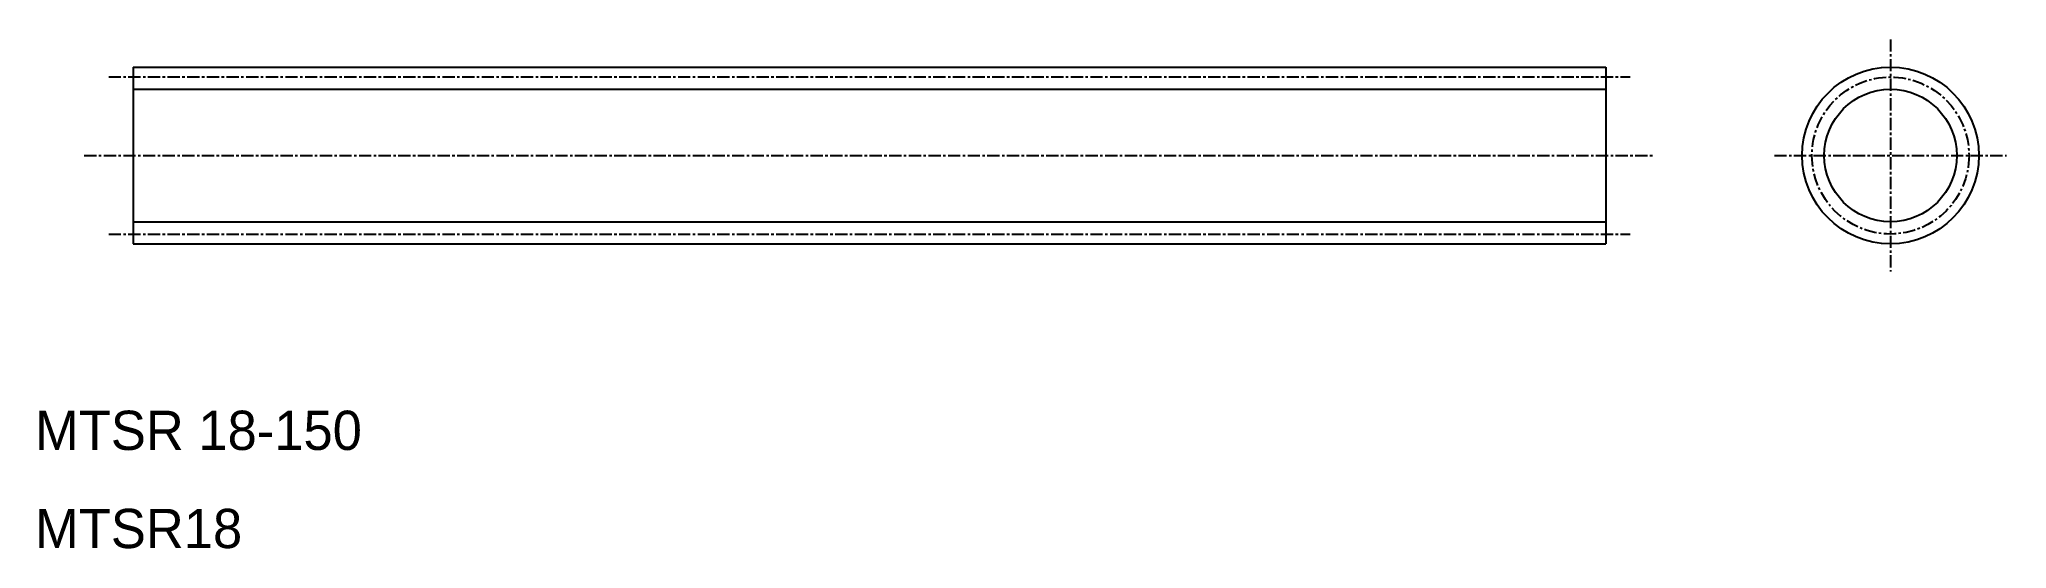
# Model space of a CAD drawing. Extents: x 10 to 211, y 10 to 62.
import ezdxf

# ---------------------------------------------------------------- set-up
doc = ezdxf.new("R2010")
doc.units = 0
doc.linetypes.add('CENTER', pattern=[2, 1.25, -0.25, 0.25, -0.25])
doc.layers.get('0').update_dxf_attribs({"linetype": 'CONTINUOUS'})
doc.layers.add('CENTER', color=1, linetype='CENTER')

msp = doc.modelspace()

# ---------------------------------------------------------------- linework, layer by layer
at = {"color": 7, "linetype": 'CONTINUOUS'}
for p, q in [((20, 59), (170, 59)), ((20, 59), (20, 41)), ((170, 59), (170, 41)), ((20, 54.5), (20, 54.5)), ((20, 41), (170, 41))]:
    msp.add_line(p, q, dxfattribs=at)
at = {"color": 3, "linetype": 'CONTINUOUS'}
for p, q in [((20, 56.75), (170, 56.75)), ((20, 43.25), (170, 43.25))]:
    msp.add_line(p, q, dxfattribs=at)
at = {"color": 7, "linetype": 'CONTINUOUS'}
msp.add_circle((199, 50), 9, dxfattribs=at)
at = {"color": 3, "linetype": 'CONTINUOUS'}
msp.add_circle((199, 50), 6.75, dxfattribs=at)
at = {"layer": 'CENTER', "color": 1, "linetype": 'CENTER'}
for p, q in [((199, 61.83), (199, 38.17)), ((17.5, 58), (172.5, 58)), ((15, 50), (175, 50)), ((187.17, 50), (210.83, 50)), ((17.5, 42), (172.5, 42))]:
    msp.add_line(p, q, dxfattribs=at)
msp.add_circle((199, 50), 8, dxfattribs=at)

# ---------------------------------------------------------------- texts
at = {"color": 7, "linetype": 'CONTINUOUS'}
for s, p in [('MTSR 18-150', (10, 20)), ('MTSR18', (10, 10))]:
    msp.add_text(s, height=4, dxfattribs=at).set_placement(p)

doc.saveas('drawing.dxf')
